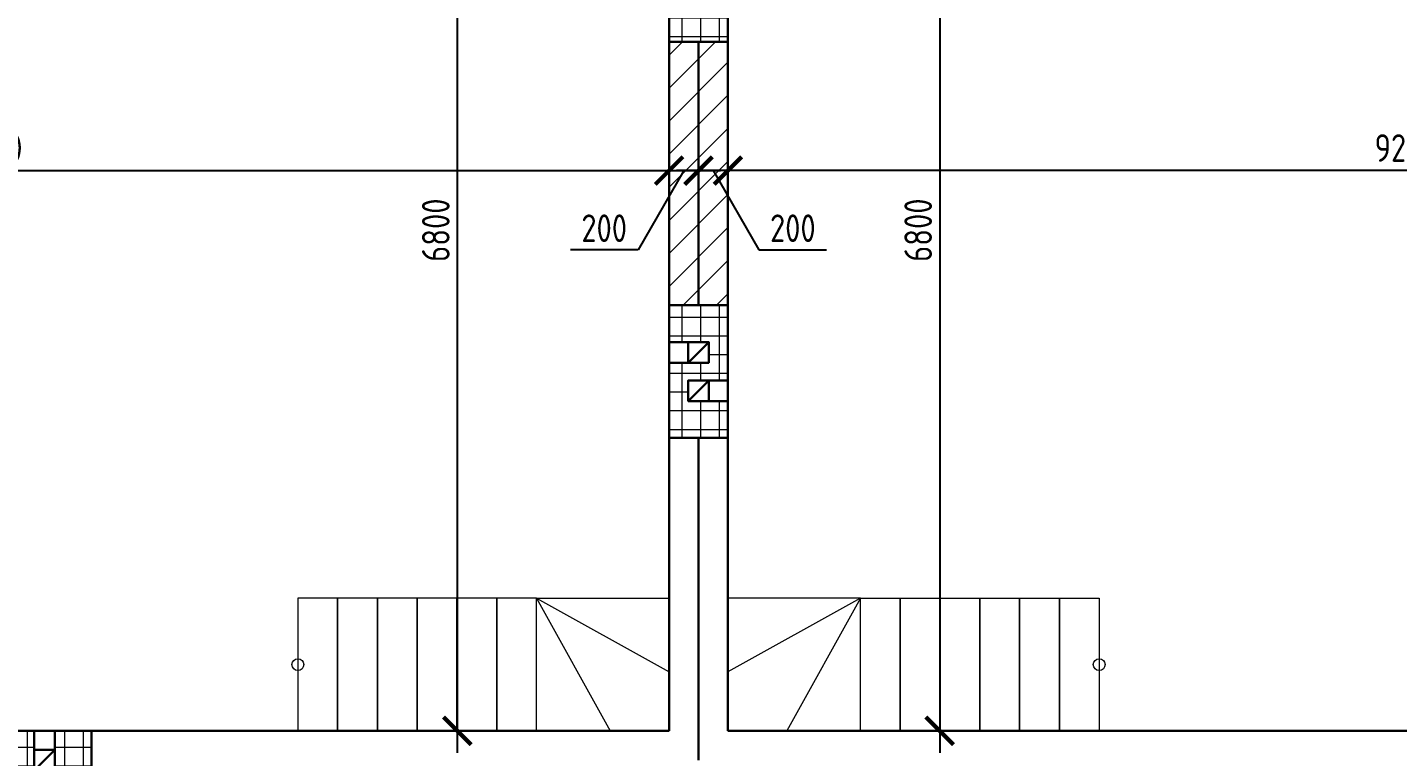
# Model space of a CAD drawing. Header units: millimetres. Extents: x -56498 to 234605, y -296269 to -29969.
# Drawn here: x 81026 to 90328, y -40460 to -35508 of the extents above; entities that cross this region are included whole.
import ezdxf

# ---------------------------------------------------------------- set-up
doc = ezdxf.new("R2010")
doc.units = ezdxf.units.MM
doc.header["$LTSCALE"] = 100
doc.header["$PDMODE"] = 35
for name, color, linetype, lineweight in [('0.3', 7, 'Continuous', 30), ('Розміри 0.09', 5, 'Continuous', 9), ('Тонкі 0.18', 142, 'Continuous', 18), ('Штрихування 0.09', 253, 'Continuous', 9)]:
    doc.layers.add(name, color=color, linetype=linetype, lineweight=lineweight)
doc.styles.add('GOST 2.304', font='CS_Gost2304.shx')
doc.dimstyles.new('SPDS', dxfattribs={"dimscale": 100, "dimtxt": 2.5, "dimasz": 2.5, "dimexe": 1.25, "dimexo": 0.625, "dimtad": 1, "dimrnd": 0.001, "dimtxsty": 'GOST 2.304', "dimblk": 'ARCHTICK', "dimcen": 2.5, "dimdle": 2, "dimadec": 0, "dimazin": 2, "dimtfac": 0.75, "dimtmove": 1, "dimatfit": 3, "dimfxl": 0, "dimtolj": 1, "dimarcsym": 0})
pattern_1 = [(0, (0, 59424.92), (0, 127), []), (90, (0, 59424.92), (-127, 8e-15), [])]

# ---------------------------------------------------------------- blocks, each defined once
blk = doc.blocks.new('_ArchTick')
at = {"color": 0, "linetype": 'ByBlock', "const_width": 0.15}
blk.add_lwpolyline([(-0.5, -0.5), (0.5, 0.5)], dxfattribs=at)
blk = doc.blocks.new('*D1154')
at = {"layer": 'Defpoints', "color": 0, "transparency": 16777216}
for p in [(85382.3, -35677.1), (85582.3, -36480.7), (85582.3, -37349.3)]:
    blk.add_point(p, dxfattribs=at)
at = {"layer": 'Розміри 0.09', "color": 0, "lineweight": -2, "transparency": 16777216}
for p, q in [((85382.3, -35724), (85382.3, -36574.5)), ((85582.3, -37302.4), (85582.3, -36387)), ((85482.3, -36480.7), (85171.7, -37019.8)), ((85232.3, -36480.7), (85732.3, -36480.7)), ((85171.7, -37019.8), (84712.3, -37019.8))]:
    blk.add_line(p, q, dxfattribs=at)
at = {"layer": 'Розміри 0.09', "color": 0, "lineweight": -2, "transparency": 16777216, "xscale": 187.5, "yscale": 187.5, "zscale": 187.5, "rotation": 180}
blk.add_blockref('_ArchTick', (85382.3, -36480.7), dxfattribs=at)
at = {"layer": 'Розміри 0.09', "color": 0, "lineweight": -2, "transparency": 16777216, "xscale": 187.5, "yscale": 187.5, "zscale": 187.5}
blk.add_blockref('_ArchTick', (85582.3, -36480.7), dxfattribs=at)
at = {"layer": 'Розміри 0.09', "color": 0, "transparency": 16777216, "insert": (84942, -36871.9), "char_height": 187.5, "attachment_point": 5, "style": 'GOST 2.304'}
blk.add_mtext('\\A1;200', dxfattribs=at)
blk = doc.blocks.new('*D1156')
at = {"layer": 'Defpoints', "color": 0, "transparency": 16777216}
for p in [(85382.3, -36480.7), (76182.3, -40285.4), (85382.3, -40285.4)]:
    blk.add_point(p, dxfattribs=at)
at = {"layer": 'Розміри 0.09', "color": 0, "lineweight": -2, "transparency": 16777216}
for p, q in [((76182.3, -40238.6), (76182.3, -36387)), ((85382.3, -40238.6), (85382.3, -36387)), ((76032.3, -36480.7), (85532.3, -36480.7))]:
    blk.add_line(p, q, dxfattribs=at)
at = {"layer": 'Розміри 0.09', "color": 0, "lineweight": -2, "transparency": 16777216, "xscale": 187.5, "yscale": 187.5, "zscale": 187.5, "rotation": 180}
blk.add_blockref('_ArchTick', (76182.3, -36480.7), dxfattribs=at)
at = {"layer": 'Розміри 0.09', "color": 0, "lineweight": -2, "transparency": 16777216, "xscale": 187.5, "yscale": 187.5, "zscale": 187.5}
blk.add_blockref('_ArchTick', (85382.3, -36480.7), dxfattribs=at)
at = {"layer": 'Розміри 0.09', "color": 0, "transparency": 16777216, "insert": (80782.3, -36327.4), "char_height": 187.5, "attachment_point": 5, "style": 'GOST 2.304'}
blk.add_mtext('\\A1;9200', dxfattribs=at)
blk = doc.blocks.new('*D1159')
at = {"layer": 'Defpoints', "color": 0, "transparency": 16777216}
for p in [(85172.3, -33485.4), (83944.9, -40285.4), (85144.9, -40285.4)]:
    blk.add_point(p, dxfattribs=at)
at = {"layer": 'Розміри 0.09', "color": 0, "lineweight": -2, "transparency": 16777216}
for p, q in [((83944.9, -33335.4), (83944.9, -40435.4)), ((85125.4, -33485.4), (83851.2, -33485.4)), ((85098, -40285.4), (83851.2, -40285.4))]:
    blk.add_line(p, q, dxfattribs=at)
at = {"layer": 'Розміри 0.09', "color": 0, "lineweight": -2, "transparency": 16777216, "xscale": 187.5, "yscale": 187.5, "zscale": 187.5}
for p, rotation in [((83944.9, -33485.4), 90), ((83944.9, -40285.4), 270)]:
    blk.add_blockref('_ArchTick', p, dxfattribs=dict(at, rotation=rotation))
at = {"layer": 'Розміри 0.09', "color": 0, "transparency": 16777216, "insert": (83798.9, -36885.4), "char_height": 187.5, "attachment_point": 5, "rotation": 90, "style": 'GOST 2.304'}
blk.add_mtext('\\A1;6800', dxfattribs=at)
blk = doc.blocks.new('*D1233')
at = {"layer": 'Defpoints', "color": 0, "transparency": 16777216}
for p in [(85782.3, -35677.1), (85582.3, -36480.7), (85582.3, -37349.3)]:
    blk.add_point(p, dxfattribs=at)
at = {"layer": 'Розміри 0.09', "color": 0, "lineweight": -2, "transparency": 16777216}
for p, q in [((85782.3, -35724), (85782.3, -36574.5)), ((85582.3, -37302.4), (85582.3, -36387)), ((85932.3, -36480.7), (85432.3, -36480.7)), ((85682.3, -36480.7), (85992.9, -37019.8)), ((85992.9, -37019.8), (86452.2, -37019.8))]:
    blk.add_line(p, q, dxfattribs=at)
at = {"layer": 'Розміри 0.09', "color": 0, "lineweight": -2, "transparency": 16777216, "xscale": 187.5, "yscale": 187.5, "zscale": 187.5, "rotation": 180}
blk.add_blockref('_ArchTick', (85582.3, -36480.7), dxfattribs=at)
at = {"layer": 'Розміри 0.09', "color": 0, "lineweight": -2, "transparency": 16777216, "xscale": 187.5, "yscale": 187.5, "zscale": 187.5}
blk.add_blockref('_ArchTick', (85782.3, -36480.7), dxfattribs=at)
at = {"layer": 'Розміри 0.09', "color": 0, "transparency": 16777216, "insert": (86222.6, -36871.9), "char_height": 187.5, "attachment_point": 5, "style": 'GOST 2.304'}
blk.add_mtext('\\A1;200', dxfattribs=at)
blk = doc.blocks.new('*D1235')
at = {"layer": 'Defpoints', "color": 0, "transparency": 16777216}
for p in [(85782.3, -36480.7), (85782.3, -40285.4), (94982.3, -40285.4)]:
    blk.add_point(p, dxfattribs=at)
at = {"layer": 'Розміри 0.09', "color": 0, "lineweight": -2, "transparency": 16777216}
for p, q in [((85782.3, -40238.6), (85782.3, -36387)), ((94982.3, -40238.6), (94982.3, -36387)), ((95132.3, -36480.7), (85632.3, -36480.7))]:
    blk.add_line(p, q, dxfattribs=at)
at = {"layer": 'Розміри 0.09', "color": 0, "lineweight": -2, "transparency": 16777216, "xscale": 187.5, "yscale": 187.5, "zscale": 187.5, "rotation": 180}
blk.add_blockref('_ArchTick', (85782.3, -36480.7), dxfattribs=at)
at = {"layer": 'Розміри 0.09', "color": 0, "lineweight": -2, "transparency": 16777216, "xscale": 187.5, "yscale": 187.5, "zscale": 187.5}
blk.add_blockref('_ArchTick', (94982.3, -36480.7), dxfattribs=at)
at = {"layer": 'Розміри 0.09', "color": 0, "transparency": 16777216, "insert": (90382.3, -36327.4), "char_height": 187.5, "attachment_point": 5, "style": 'GOST 2.304'}
blk.add_mtext('\\A1;9200', dxfattribs=at)
blk = doc.blocks.new('*D1238')
at = {"layer": 'Defpoints', "color": 0, "transparency": 16777216}
for p in [(85992.3, -33485.4), (86019.7, -40285.4), (87219.7, -40285.4)]:
    blk.add_point(p, dxfattribs=at)
at = {"layer": 'Розміри 0.09', "color": 0, "lineweight": -2, "transparency": 16777216}
for p, q in [((87219.7, -33335.4), (87219.7, -40435.4)), ((86039.2, -33485.4), (87313.4, -33485.4)), ((86066.5, -40285.4), (87313.4, -40285.4))]:
    blk.add_line(p, q, dxfattribs=at)
at = {"layer": 'Розміри 0.09', "color": 0, "lineweight": -2, "transparency": 16777216, "xscale": 187.5, "yscale": 187.5, "zscale": 187.5}
for p, rotation in [((87219.7, -33485.4), 90), ((87219.7, -40285.4), 270)]:
    blk.add_blockref('_ArchTick', p, dxfattribs=dict(at, rotation=rotation))
at = {"layer": 'Розміри 0.09', "color": 0, "transparency": 16777216, "insert": (87073.6, -36885.4), "char_height": 187.5, "attachment_point": 5, "rotation": 90, "style": 'GOST 2.304'}
blk.add_mtext('\\A1;6800', dxfattribs=at)

msp = doc.modelspace()

# ---------------------------------------------------------------- hatches: boundary and pattern name
at = {"layer": 'Штрихування 0.09'}
h = msp.add_hatch(dxfattribs=at)
h.set_pattern_fill('NET', color=256, scale=40, style=0)
h.set_pattern_definition(pattern_1)
h.paths.add_polyline_path([(85782.29, -33875.435), (85652.29, -33875.435), (85512.29, -33875.435), (85512.29, -33605.435), (85652.29, -33605.435), (85782.29, -33605.435), (85782.29, -33485.435), (85382.29, -33485.435), (85382.29, -34005.435), (85512.29, -34005.435), (85652.29, -34005.435), (85652.29, -34275.435), (85512.29, -34275.435), (85382.29, -34275.435), (85382.29, -34675.435), (85512.29, -34675.435), (85652.29, -34675.435), (85652.29, -34815.435), (85512.29, -34815.435), (85382.29, -34815.435), (85382.29, -35215.435), (85512.29, -35215.435), (85652.29, -35215.435), (85652.29, -35355.435), (85512.29, -35355.435), (85382.29, -35355.435), (85382.29, -35605.435), (85782.29, -35605.435), (85782.29, -35085.435), (85652.29, -35085.435), (85512.29, -35085.435), (85512.29, -34945.435), (85652.29, -34945.435), (85782.29, -34945.435), (85782.29, -34545.435), (85652.29, -34545.435), (85512.29, -34545.435), (85512.29, -34405.435), (85652.29, -34405.435), (85782.29, -34405.435)])
h = msp.add_hatch(dxfattribs=at)
h.set_pattern_fill('ANSI31', color=256, scale=50, style=0)
h.set_pattern_definition([(45, (0, 59424.92), (-112.2532, 112.2532), [])])
h.paths.add_polyline_path([(85782.29, -35605.435), (85582.29, -35605.435), (85582.29, -37395.435), (85782.29, -37395.435)])
h.paths.add_polyline_path([(85582.29, -35605.435), (85382.29, -35605.435), (85382.29, -37395.435), (85582.29, -37395.435)])
h = msp.add_hatch(dxfattribs=at)
h.set_pattern_fill('NET', color=256, scale=40, style=0)
h.set_pattern_definition(pattern_1)
h.paths.add_polyline_path([(85782.29, -37395.435), (85382.29, -37395.435), (85382.29, -37645.435), (85512.29, -37645.435), (85652.29, -37645.435), (85652.29, -37785.435), (85512.29, -37785.435), (85382.29, -37785.435), (85382.29, -38295.435), (85782.29, -38295.435), (85782.29, -38215.435), (85782.29, -38045.435), (85652.29, -38045.435), (85512.29, -38045.435), (85512.29, -37905.435), (85652.29, -37905.435), (85782.29, -37905.435)])
h = msp.add_hatch(dxfattribs=at)
h.set_pattern_fill('NET', color=256, scale=40, style=0)
h.set_pattern_definition(pattern_1)
h.paths.add_polyline_path([(81072.29, -40415.435), (81072.29, -40285.435), (80042.29, -40285.435), (80042.29, -40685.435), (81462.29, -40685.435), (81462.29, -40285.435), (81212.29, -40285.435), (81212.29, -40415.435), (81212.29, -40555.435), (81072.29, -40555.435)])

# ---------------------------------------------------------------- linework, layer by layer
at = {"layer": '0.3'}
for p, q in [((85382.29, -40285.435), (85382.29, -33485.435)), ((85782.29, -40285.435), (85782.29, -33485.435)), ((85382.29, -35605.435), (85782.29, -35605.435)), ((85582.29, -37395.435), (85582.29, -35605.435)), ((85382.29, -37395.435), (85782.29, -37395.435)), ((85512.29, -37645.435), (85382.29, -37645.435)), ((85512.29, -37785.435), (85382.29, -37785.435)), ((85782.29, -37905.435), (85652.29, -37905.435)), ((85782.29, -38045.435), (85652.29, -38045.435)), ((85382.29, -38295.435), (85782.29, -38295.435)), ((85582.29, -40485.435), (85582.29, -38295.435)), ((85382.29, -40285.435), (76182.29, -40285.435)), ((85382.29, -40285.435), (76182.29, -40285.435)), ((81072.29, -40415.435), (81072.29, -40285.435)), ((81212.29, -40415.435), (81212.29, -40285.435)), ((81462.29, -40285.435), (81462.29, -40685.435)), ((85782.29, -40285.435), (94982.29, -40285.435)), ((85782.29, -40285.435), (94982.29, -40285.435))]:
    msp.add_line(p, q, dxfattribs=at)
for points in [[(85652.29, -37645.435), (85652.29, -37785.435), (85512.29, -37785.435), (85652.29, -37645.435), (85512.29, -37645.435), (85512.29, -37785.435)], [(85652.29, -37905.435), (85652.29, -38045.435), (85512.29, -38045.435), (85652.29, -37905.435), (85512.29, -37905.435), (85512.29, -38045.435)], [(81212.29, -40415.435), (81212.29, -40555.435), (81072.29, -40555.435), (81212.29, -40415.435), (81072.29, -40415.435), (81072.29, -40555.435)]]:
    msp.add_lwpolyline(points, dxfattribs=at)
at = {"layer": 'Тонкі 0.18'}
for p, q in [((84482.29, -39385.435), (85382.29, -39885.435)), ((84482.29, -39385.435), (84982.29, -40285.435)), ((86682.29, -39385.435), (85782.29, -39885.435)), ((86682.29, -39385.435), (86182.29, -40285.435))]:
    msp.add_line(p, q, dxfattribs=at)
for points in [[(83132.29, -39385.435), (82862.29, -39385.435), (82862.29, -40285.435), (83132.29, -40285.435)], [(83402.29, -39385.435), (83132.29, -39385.435), (83132.29, -40285.435), (83402.29, -40285.435)], [(83672.29, -39385.435), (83402.29, -39385.435), (83402.29, -40285.435), (83672.29, -40285.435)], [(83942.29, -39385.435), (83672.29, -39385.435), (83672.29, -40285.435), (83942.29, -40285.435)], [(84212.29, -39385.435), (83942.29, -39385.435), (83942.29, -40285.435), (84212.29, -40285.435)], [(84482.29, -39385.435), (84212.29, -39385.435), (84212.29, -40285.435), (84482.29, -40285.435)], [(85382.29, -40285.435), (84482.29, -40285.435), (84482.29, -39385.435), (85382.29, -39385.435)], [(85782.29, -40285.435), (86682.29, -40285.435), (86682.29, -39385.435), (85782.29, -39385.435)], [(86682.29, -39385.435), (86952.29, -39385.435), (86952.29, -40285.435), (86682.29, -40285.435)], [(86952.29, -39385.435), (87222.29, -39385.435), (87222.29, -40285.435), (86952.29, -40285.435)], [(87222.29, -39385.435), (87492.29, -39385.435), (87492.29, -40285.435), (87222.29, -40285.435)], [(87492.29, -39385.435), (87762.29, -39385.435), (87762.29, -40285.435), (87492.29, -40285.435)], [(87762.29, -39385.435), (88032.29, -39385.435), (88032.29, -40285.435), (87762.29, -40285.435)], [(88032.29, -39385.435), (88302.29, -39385.435), (88302.29, -40285.435), (88032.29, -40285.435)]]:
    msp.add_lwpolyline(points, close=True, dxfattribs=at)
for centre in [(82862.29, -39835.435), (88302.29, -39835.435)]:
    msp.add_circle(centre, 40, dxfattribs=at)

# ---------------------------------------------------------------- dimensions: what is measured, and where the dimension line sits
at = {"layer": 'Розміри 0.09'}
for base, p1, p2, angle, picture, middle in [((83944.921, -40285.435), (85172.291, -33485.435), (85144.921, -40285.435), 90, '*D1159', (83798.87, -36885.435)), ((87219.66, -40285.435), (85992.29, -33485.435), (86019.66, -40285.435), 90, '*D1238', (87073.609, -36885.435)), ((85782.29, -36480.714), (94982.29, -40285.435), (85782.29, -40285.435), 180, '*D1235', (90382.29, -36327.402))]:
    dim = msp.add_linear_dim(base=base, p1=p1, p2=p2, angle=angle, dimstyle='SPDS', override={"dimscale": 75, "dimlfac": 1, "dimtxsty": 'GOST 2.304', "dimblk1": 'ArchTick', "dimblk2": 'ArchTick', "dimsah": 1, "dimtolj": 1}, dxfattribs=at)
    dim.commit()
    dim.dimension.update_dxf_attribs({"geometry": picture, "text_midpoint": middle})
dim = msp.add_linear_dim(base=(85582.29, -36480.714), p1=(85382.29, -35677.103), p2=(85582.29, -37349.293), dimstyle='SPDS', override={"dimscale": 75, "dimlfac": 1, "dimtxsty": 'GOST 2.304', "dimblk1": 'ArchTick', "dimblk2": 'ArchTick', "dimsah": 1, "dimtolj": 1}, dxfattribs=at)
dim.commit()
dim.dimension.update_dxf_attribs({"geometry": '*D1154', "text_midpoint": (85124.832, -37019.827), "dimtype": 160})
dim = msp.add_linear_dim(base=(85582.29, -36480.714), p1=(85782.29, -35677.103), p2=(85582.29, -37349.293), angle=180, dimstyle='SPDS', override={"dimscale": 75, "dimlfac": 1, "dimtxsty": 'GOST 2.304', "dimblk1": 'ArchTick', "dimblk2": 'ArchTick', "dimsah": 1, "dimtolj": 1}, dxfattribs=at)
dim.commit()
dim.dimension.update_dxf_attribs({"geometry": '*D1233', "text_midpoint": (86039.748, -37019.827), "dimtype": 160})
dim = msp.add_linear_dim(base=(85382.29, -36480.714), p1=(76182.29, -40285.435), p2=(85382.29, -40285.435), dimstyle='SPDS', override={"dimscale": 75, "dimlfac": 1, "dimtxsty": 'GOST 2.304', "dimblk1": 'ArchTick', "dimblk2": 'ArchTick', "dimsah": 1, "dimtolj": 1}, dxfattribs=at)
dim.commit()
dim.dimension.update_dxf_attribs({"geometry": '*D1156', "text_midpoint": (80782.29, -36327.402)})

doc.saveas('drawing.dxf')
